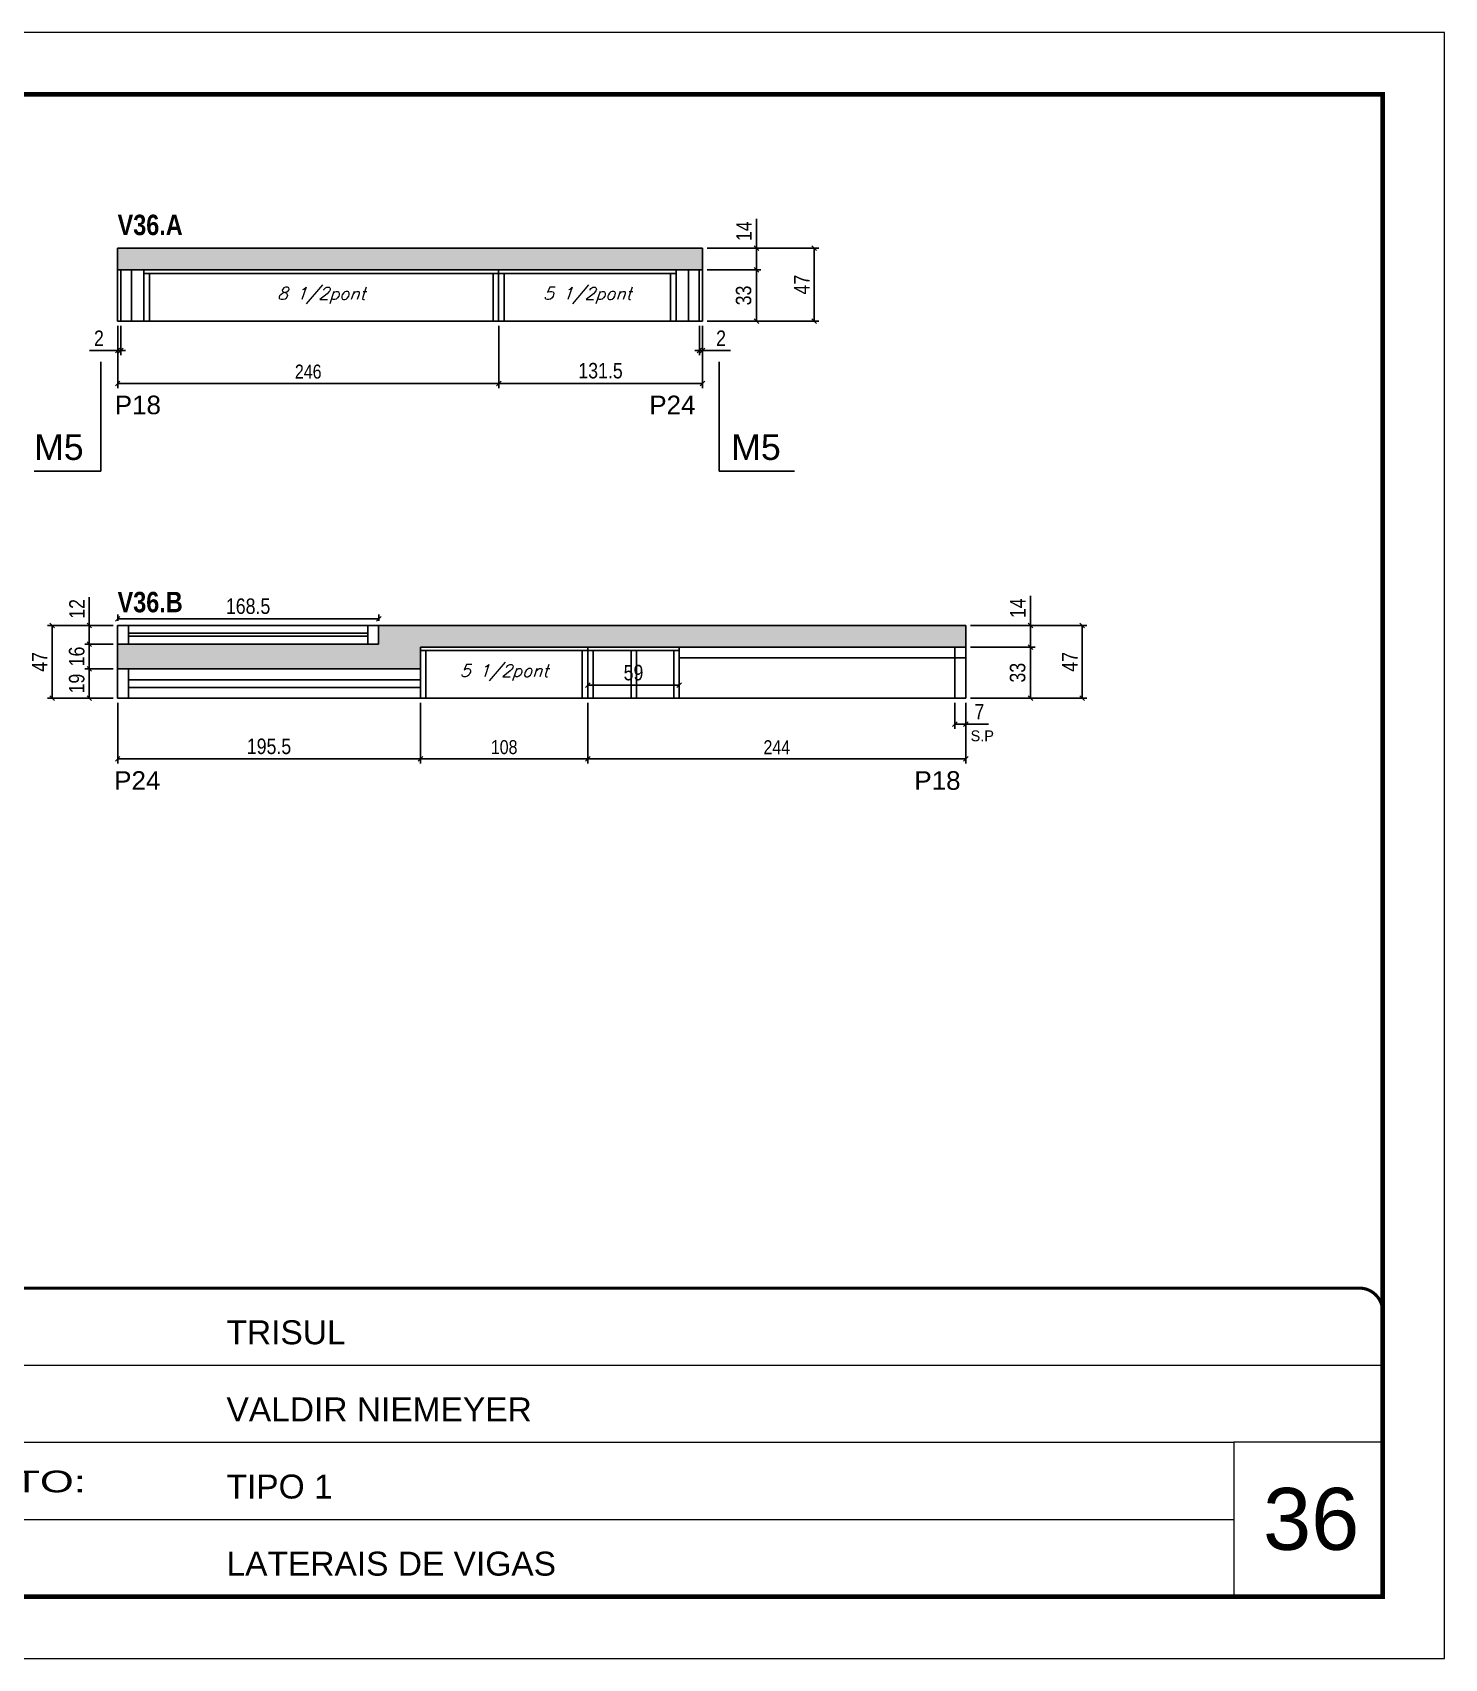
# Model space of a CAD drawing. Extents: x 3330 to 22105, y 1197 to 30204.
# Drawn here: x 8658 to 9570, y 19575 to 20625 of the extents above; entities that cross this region are included whole.
import ezdxf

# ---------------------------------------------------------------- set-up
doc = ezdxf.new("R2010")
doc.units = 0
for name, pattern in [('CONTINUO', [0]), ('DASHED', [0.75, 0.5, -0.25]), ('HIDDEN', [0.375, 0.25, -0.125])]:
    doc.linetypes.add(name, pattern=pattern)
for name, color, linetype in [('5', 5, 'Continuous'), ('COTA', 241, 'Continuous'), ('NOMENCLATURA', 7, 'Continuous'), ('Painéis', 200, 'Continuous'), ('SARR_2.2x7', 40, 'Continuous'), ('SARR_3.5x7', 81, 'Continuous'), ('SARR_EDITAR', 141, 'Continuous'), ('texto', 7, 'Continuous')]:
    doc.layers.add(name, color=color, linetype=linetype)
for name, color, linetype, lineweight in [('CARIMBO', 255, 'Continuous', 9), ('Folhas', 255, 'Continuous', 9), ('SARRAFO DE PRESSAO', 251, 'DASHED', 9)]:
    doc.layers.add(name, color=color, linetype=linetype, lineweight=lineweight)
doc.styles.add('ARIAL', font='arial.ttf')
doc.styles.add('COTA TECNICA', font='techl___.ttf', dxfattribs={"height": 10})
doc.styles.add('COTA TECNICA-50', font='techl___.ttf', dxfattribs={"height": 9})
doc.styles.add('Romans', font='romans.shx')
doc.styles.add('ROMAS860', font='ROMAS860.SHX')
doc.styles.get("Standard").update_dxf_attribs({"font": 'arial.ttf'})
doc.styles.add('TECNICA', font='techb___.ttf', dxfattribs={"height": 10})
doc.styles.add('Tecnologia', font='')
doc.styles.get('Tecnologia').set_extended_font_data('Forgotten Futurist')
doc.dimstyles.new('COTA PAINEL-50', dxfattribs={"dimtxt": 9, "dimasz": 3, "dimexe": 3, "dimexo": 3, "dimgap": 3, "dimtad": 1, "dimdec": 1, "dimzin": 12, "dimdsep": 46, "dimtxsty": 'COTA TECNICA-50', "dimblk1": 'OBLIQUE', "dimblk2": 'OBLIQUE', "dimsah": 1, "dimcen": 0.9, "dimclrd": 4, "dimclre": 4, "dimclrt": 240, "dimadec": 1, "dimazin": 3, "dimtfac": 1, "dimtdec": 1, "dimtmove": 0, "dimatfit": 3, "dimfxl": 1, "dimtolj": 1, "dimtzin": 12, "dimarcsym": 0})
doc.dimstyles.new('PAINEL', dxfattribs={"dimtxt": 10, "dimasz": 3, "dimexe": 3, "dimexo": 3, "dimgap": 3, "dimtad": 1, "dimdec": 1, "dimzin": 12, "dimdsep": 46, "dimtxsty": 'COTA TECNICA', "dimblk1": 'OBLIQUE', "dimblk2": 'OBLIQUE', "dimsah": 1, "dimcen": 0.9, "dimclrd": 4, "dimclre": 4, "dimclrt": 240, "dimadec": 1, "dimazin": 3, "dimtfac": 1, "dimtdec": 1, "dimtmove": 0, "dimatfit": 3, "dimfxl": 1, "dimtolj": 1, "dimtzin": 12, "dimarcsym": 0})

# ---------------------------------------------------------------- blocks, each defined once
blk = doc.blocks.new('9999999999')
at = {"color": 30, "linetype": 'CONTINUO'}
for p, q in [((98564.6, 34379.6), (99584, 34379.6)), ((98564.6, 34329.8), (99488, 34329.8)), ((99584, 34329.8), (99488, 34329.8)), ((99488, 34329.8), (99488, 34230.2)), ((98564.6, 34280), (99488, 34280))]:
    blk.add_line(p, q, dxfattribs=at)
at = {"color": 30, "linetype": 'CONTINUO', "const_width": 2}
blk.add_lwpolyline([(99584, 34230.2), (99584, 34414.4, 0.414214), (99569, 34429.4), (98229, 34429.4, 0.414214), (98214, 34414.4), (98214, 34245.2, 0.414214), (98229, 34230.2), (99584, 34230.2)], format="xyb", dxfattribs=at)
at = {"layer": 'Folhas'}
blk.add_lwpolyline([(98139, 34190.2), (99624, 34190.2), (99624, 35240.2), (98139, 35240.2)], close=True, dxfattribs=at)
at = {"layer": 'Folhas', "color": 30, "const_width": 3}
blk.add_lwpolyline([(98214, 34230.2), (99584, 34230.2), (99584, 35200.2), (98214, 35200.2)], close=True, dxfattribs=at)
at = {"color": 7, "linetype": 'Continuous', "ltscale": 5, "style": 'ARIAL'}
for s, height, p in [('TRISUL', 15.48, (98837.7, 34393.1)), ('VALDIR NIEMEYER', 15.483, (98837.7, 34343.3)), ('TIPO 1', 15.48, (98837.7, 34293.5)), ('LATERAIS DE VIGAS', 15.483, (98837.7, 34243.7))]:
    blk.add_text(s, height=height, dxfattribs=at).set_placement(p)
at = {"layer": 'Folhas', "color": 7, "style": 'Tecnologia', "width": 1.5}
blk.add_text('PAVIMENTO:', height=14, dxfattribs=at).set_placement((98573.7, 34297.5))
blk = doc.blocks.new('_Oblique')
at = {"color": 0, "linetype": 'ByBlock', "lineweight": -2}
blk.add_line((-0.5, -0.5), (0.5, 0.5), dxfattribs=at)
blk = doc.blocks.new('*D2842')
at = {"layer": 'COTA', "color": 4, "linetype": 'ByBlock', "lineweight": -2, "transparency": 16777216}
for p, q in [((8713.2, 20435.2), (8713.2, 20394.9)), ((8959.2, 20435.2), (8959.2, 20394.9)), ((8959.2, 20397.9), (8713.2, 20397.9))]:
    blk.add_line(p, q, dxfattribs=at)
at = {"layer": 'Defpoints', "color": 0, "linetype": 'ByBlock', "transparency": 16777216}
for p in [(8713.2, 20438.2), (8959.2, 20438.2), (8713.2, 20397.9)]:
    blk.add_point(p, dxfattribs=at)
at = {"layer": 'COTA', "color": 4, "linetype": 'ByBlock', "lineweight": -2, "transparency": 16777216, "xscale": 3, "yscale": 3, "zscale": 3, "rotation": 180}
blk.add_blockref('_Oblique', (8713.2, 20397.9), dxfattribs=at)
at = {"layer": 'COTA', "color": 4, "linetype": 'ByBlock', "lineweight": -2, "transparency": 16777216, "xscale": 3, "yscale": 3, "zscale": 3}
blk.add_blockref('_Oblique', (8959.2, 20397.9), dxfattribs=at)
at = {"layer": 'COTA', "color": 240, "linetype": 'ByBlock', "transparency": 16777216, "insert": (8836.2, 20405.5), "char_height": 9, "attachment_point": 5, "style": 'COTA TECNICA-50'}
blk.add_mtext('\\A1;246', dxfattribs=at)
blk = doc.blocks.new('*D2843')
at = {"layer": 'COTA', "color": 4, "linetype": 'ByBlock', "lineweight": -2, "transparency": 16777216}
for p, q in [((8959.2, 20435.2), (8959.2, 20394.9)), ((9090.7, 20435.2), (9090.7, 20394.9)), ((8959.2, 20397.9), (9090.7, 20397.9))]:
    blk.add_line(p, q, dxfattribs=at)
at = {"layer": 'Defpoints', "color": 0, "linetype": 'ByBlock', "transparency": 16777216}
for p in [(8959.2, 20438.2), (9090.7, 20438.2), (9090.7, 20397.9)]:
    blk.add_point(p, dxfattribs=at)
at = {"layer": 'COTA', "color": 4, "linetype": 'ByBlock', "lineweight": -2, "transparency": 16777216, "xscale": 3, "yscale": 3, "zscale": 3, "rotation": 180}
blk.add_blockref('_Oblique', (8959.2, 20397.9), dxfattribs=at)
at = {"layer": 'COTA', "color": 4, "linetype": 'ByBlock', "lineweight": -2, "transparency": 16777216, "xscale": 3, "yscale": 3, "zscale": 3}
blk.add_blockref('_Oblique', (9090.7, 20397.9), dxfattribs=at)
at = {"layer": 'COTA', "color": 240, "linetype": 'ByBlock', "transparency": 16777216, "insert": (9024.9, 20406.1), "char_height": 10, "attachment_point": 5, "style": 'COTA TECNICA'}
blk.add_mtext('\\A1;131.5', dxfattribs=at)
blk = doc.blocks.new('*D2844')
at = {"layer": 'COTA', "color": 4, "linetype": 'ByBlock', "lineweight": -2, "transparency": 16777216}
for p, q in [((8713.2, 20435.2), (8713.2, 20416.1)), ((8715.2, 20435.2), (8715.2, 20416.1)), ((8713.2, 20419.1), (8695, 20419.1)), ((8715.2, 20419.1), (8713.2, 20419.1)), ((8715.2, 20419.1), (8718.2, 20419.1))]:
    blk.add_line(p, q, dxfattribs=at)
at = {"layer": 'Defpoints', "color": 0, "linetype": 'ByBlock', "transparency": 16777216}
for p in [(8713.2, 20438.2), (8715.2, 20438.2), (8713.2, 20419.1)]:
    blk.add_point(p, dxfattribs=at)
at = {"layer": 'COTA', "color": 4, "linetype": 'ByBlock', "lineweight": -2, "transparency": 16777216, "xscale": 3, "yscale": 3, "zscale": 3}
blk.add_blockref('_Oblique', (8713.2, 20419.1), dxfattribs=at)
at = {"layer": 'COTA', "color": 4, "linetype": 'ByBlock', "lineweight": -2, "transparency": 16777216, "xscale": 3, "yscale": 3, "zscale": 3, "rotation": 180}
blk.add_blockref('_Oblique', (8715.2, 20419.1), dxfattribs=at)
at = {"layer": 'COTA', "color": 240, "linetype": 'ByBlock', "transparency": 16777216, "insert": (8701.1, 20427.1), "char_height": 10, "attachment_point": 5, "style": 'COTA TECNICA'}
blk.add_mtext('\\A1;2', dxfattribs=at)
blk = doc.blocks.new('*D2845')
at = {"layer": 'COTA', "color": 4, "linetype": 'ByBlock', "lineweight": -2, "transparency": 16777216}
for p, q in [((9093.7, 20471.2), (9128.5, 20471.2)), ((9125.5, 20471.2), (9125.5, 20438.2)), ((9093.7, 20438.2), (9128.5, 20438.2))]:
    blk.add_line(p, q, dxfattribs=at)
at = {"layer": 'Defpoints', "color": 0, "linetype": 'ByBlock', "transparency": 16777216}
for p in [(9090.7, 20471.2), (9090.7, 20438.2), (9125.5, 20438.2)]:
    blk.add_point(p, dxfattribs=at)
at = {"layer": 'COTA', "color": 4, "linetype": 'ByBlock', "lineweight": -2, "transparency": 16777216, "xscale": 3, "yscale": 3, "zscale": 3}
for p, rotation in [((9125.5, 20471.2), 90), ((9125.5, 20438.2), 270)]:
    blk.add_blockref('_Oblique', p, dxfattribs=dict(at, rotation=rotation))
at = {"layer": 'COTA', "color": 240, "linetype": 'ByBlock', "transparency": 16777216, "insert": (9117.3, 20454.7), "char_height": 10, "attachment_point": 5, "rotation": 90, "style": 'COTA TECNICA'}
blk.add_mtext('\\A1;33', dxfattribs=at)
blk = doc.blocks.new('*D2846')
at = {"layer": 'COTA', "color": 4, "linetype": 'ByBlock', "lineweight": -2, "transparency": 16777216}
for p, q in [((9125.5, 20485.2), (9125.5, 20504.3)), ((9093.7, 20485.2), (9128.5, 20485.2)), ((9125.5, 20471.2), (9125.5, 20485.2)), ((9093.7, 20471.2), (9128.5, 20471.2))]:
    blk.add_line(p, q, dxfattribs=at)
at = {"layer": 'Defpoints', "color": 0, "linetype": 'ByBlock', "transparency": 16777216}
for p in [(9090.7, 20485.2), (9125.5, 20485.2), (9090.7, 20471.2)]:
    blk.add_point(p, dxfattribs=at)
at = {"layer": 'COTA', "color": 4, "linetype": 'ByBlock', "lineweight": -2, "transparency": 16777216, "xscale": 3, "yscale": 3, "zscale": 3}
for p, rotation in [((9125.5, 20485.2), 90), ((9125.5, 20471.2), 270)]:
    blk.add_blockref('_Oblique', p, dxfattribs=dict(at, rotation=rotation))
at = {"layer": 'COTA', "color": 240, "linetype": 'ByBlock', "transparency": 16777216, "insert": (9117.5, 20496.2), "char_height": 10, "attachment_point": 5, "rotation": 90, "style": 'COTA TECNICA'}
blk.add_mtext('\\A1;14', dxfattribs=at)
blk = doc.blocks.new('*D2847')
at = {"layer": 'COTA', "color": 4, "linetype": 'ByBlock', "lineweight": -2, "transparency": 16777216}
for p, q in [((9093.7, 20485.2), (9165.9, 20485.2)), ((9162.9, 20438.2), (9162.9, 20485.2)), ((9093.7, 20438.2), (9165.9, 20438.2))]:
    blk.add_line(p, q, dxfattribs=at)
at = {"layer": 'Defpoints', "color": 0, "linetype": 'ByBlock', "transparency": 16777216}
for p in [(9090.7, 20485.2), (9162.9, 20485.2), (9090.7, 20438.2)]:
    blk.add_point(p, dxfattribs=at)
at = {"layer": 'COTA', "color": 4, "linetype": 'ByBlock', "lineweight": -2, "transparency": 16777216, "xscale": 3, "yscale": 3, "zscale": 3}
for p, rotation in [((9162.9, 20485.2), 90), ((9162.9, 20438.2), 270)]:
    blk.add_blockref('_Oblique', p, dxfattribs=dict(at, rotation=rotation))
at = {"layer": 'COTA', "color": 240, "linetype": 'ByBlock', "transparency": 16777216, "insert": (9154.9, 20461.7), "char_height": 10, "attachment_point": 5, "rotation": 90, "style": 'COTA TECNICA'}
blk.add_mtext('\\A1;47', dxfattribs=at)
blk = doc.blocks.new('*D2848')
at = {"layer": 'COTA', "color": 4, "linetype": 'ByBlock', "lineweight": -2, "transparency": 16777216}
for p, q in [((9088.7, 20435.2), (9088.7, 20416.1)), ((9090.7, 20435.2), (9090.7, 20416.1)), ((9088.7, 20419.1), (9085.7, 20419.1)), ((9088.7, 20419.1), (9090.7, 20419.1)), ((9090.7, 20419.1), (9108.8, 20419.1))]:
    blk.add_line(p, q, dxfattribs=at)
at = {"layer": 'Defpoints', "color": 0, "linetype": 'ByBlock', "transparency": 16777216}
for p in [(9088.7, 20438.2), (9090.7, 20438.2), (9090.7, 20419.1)]:
    blk.add_point(p, dxfattribs=at)
at = {"layer": 'COTA', "color": 4, "linetype": 'ByBlock', "lineweight": -2, "transparency": 16777216, "xscale": 3, "yscale": 3, "zscale": 3}
blk.add_blockref('_Oblique', (9088.7, 20419.1), dxfattribs=at)
at = {"layer": 'COTA', "color": 4, "linetype": 'ByBlock', "lineweight": -2, "transparency": 16777216, "xscale": 3, "yscale": 3, "zscale": 3, "rotation": 180}
blk.add_blockref('_Oblique', (9090.7, 20419.1), dxfattribs=at)
at = {"layer": 'COTA', "color": 240, "linetype": 'ByBlock', "transparency": 16777216, "insert": (9102.7, 20427.1), "char_height": 10, "attachment_point": 5, "style": 'COTA TECNICA'}
blk.add_mtext('\\A1;2', dxfattribs=at)
blk = doc.blocks.new('*D2849')
at = {"layer": 'COTA', "color": 4, "linetype": 'ByBlock', "lineweight": -2, "transparency": 16777216}
for p, q in [((8713.2, 20191.6), (8713.2, 20152.4)), ((8908.7, 20191.6), (8908.7, 20152.4)), ((8908.7, 20155.4), (8713.2, 20155.4))]:
    blk.add_line(p, q, dxfattribs=at)
at = {"layer": 'Defpoints', "color": 0, "linetype": 'ByBlock', "transparency": 16777216}
for p in [(8713.2, 20194.6), (8908.7, 20194.6), (8713.2, 20155.4)]:
    blk.add_point(p, dxfattribs=at)
at = {"layer": 'COTA', "color": 4, "linetype": 'ByBlock', "lineweight": -2, "transparency": 16777216, "xscale": 3, "yscale": 3, "zscale": 3, "rotation": 180}
blk.add_blockref('_Oblique', (8713.2, 20155.4), dxfattribs=at)
at = {"layer": 'COTA', "color": 4, "linetype": 'ByBlock', "lineweight": -2, "transparency": 16777216, "xscale": 3, "yscale": 3, "zscale": 3}
blk.add_blockref('_Oblique', (8908.7, 20155.4), dxfattribs=at)
at = {"layer": 'COTA', "color": 240, "linetype": 'ByBlock', "transparency": 16777216, "insert": (8810.9, 20163.5), "char_height": 10, "attachment_point": 5, "style": 'COTA TECNICA'}
blk.add_mtext('\\A1;195.5', dxfattribs=at)
blk = doc.blocks.new('*D2850')
at = {"layer": 'COTA', "color": 4, "linetype": 'ByBlock', "lineweight": -2, "transparency": 16777216}
for p, q in [((9016.7, 20191.6), (9016.7, 20152.4)), ((9260.7, 20191.6), (9260.7, 20152.4)), ((9260.7, 20155.4), (9016.7, 20155.4))]:
    blk.add_line(p, q, dxfattribs=at)
at = {"layer": 'Defpoints', "color": 0, "linetype": 'ByBlock', "transparency": 16777216}
for p in [(9016.7, 20194.6), (9260.7, 20194.6), (9016.7, 20155.4)]:
    blk.add_point(p, dxfattribs=at)
at = {"layer": 'COTA', "color": 4, "linetype": 'ByBlock', "lineweight": -2, "transparency": 16777216, "xscale": 3, "yscale": 3, "zscale": 3, "rotation": 180}
blk.add_blockref('_Oblique', (9016.7, 20155.4), dxfattribs=at)
at = {"layer": 'COTA', "color": 4, "linetype": 'ByBlock', "lineweight": -2, "transparency": 16777216, "xscale": 3, "yscale": 3, "zscale": 3}
blk.add_blockref('_Oblique', (9260.7, 20155.4), dxfattribs=at)
at = {"layer": 'COTA', "color": 240, "linetype": 'ByBlock', "transparency": 16777216, "insert": (9138.7, 20163), "char_height": 9, "attachment_point": 5, "style": 'COTA TECNICA-50'}
blk.add_mtext('\\A1;244', dxfattribs=at)
blk = doc.blocks.new('*D2851')
at = {"layer": 'COTA', "color": 4, "linetype": 'ByBlock', "lineweight": -2, "transparency": 16777216}
for p, q in [((8908.7, 20191.6), (8908.7, 20152.4)), ((9016.7, 20191.6), (9016.7, 20152.4)), ((9016.7, 20155.4), (8908.7, 20155.4))]:
    blk.add_line(p, q, dxfattribs=at)
at = {"layer": 'Defpoints', "color": 0, "linetype": 'ByBlock', "transparency": 16777216}
for p in [(8908.7, 20194.6), (9016.7, 20194.6), (8908.7, 20155.4)]:
    blk.add_point(p, dxfattribs=at)
at = {"layer": 'COTA', "color": 4, "linetype": 'ByBlock', "lineweight": -2, "transparency": 16777216, "xscale": 3, "yscale": 3, "zscale": 3, "rotation": 180}
blk.add_blockref('_Oblique', (8908.7, 20155.4), dxfattribs=at)
at = {"layer": 'COTA', "color": 4, "linetype": 'ByBlock', "lineweight": -2, "transparency": 16777216, "xscale": 3, "yscale": 3, "zscale": 3}
blk.add_blockref('_Oblique', (9016.7, 20155.4), dxfattribs=at)
at = {"layer": 'COTA', "color": 240, "linetype": 'ByBlock', "transparency": 16777216, "insert": (8962.7, 20163), "char_height": 9, "attachment_point": 5, "style": 'COTA TECNICA-50'}
blk.add_mtext('\\A1;108', dxfattribs=at)
blk = doc.blocks.new('*D2852')
at = {"layer": 'COTA', "color": 4, "linetype": 'ByBlock', "lineweight": -2, "transparency": 16777216}
for p, q in [((9253.7, 20191.6), (9253.7, 20174.8)), ((9260.7, 20191.6), (9260.7, 20174.8)), ((9253.7, 20177.8), (9260.7, 20177.8)), ((9260.7, 20177.8), (9275.4, 20177.8))]:
    blk.add_line(p, q, dxfattribs=at)
at = {"layer": 'Defpoints', "color": 0, "linetype": 'ByBlock', "transparency": 16777216}
for p in [(9253.7, 20194.6), (9260.7, 20194.6), (9260.7, 20177.8)]:
    blk.add_point(p, dxfattribs=at)
at = {"layer": 'COTA', "color": 4, "linetype": 'ByBlock', "lineweight": -2, "transparency": 16777216, "xscale": 3, "yscale": 3, "zscale": 3, "rotation": 180}
blk.add_blockref('_Oblique', (9253.7, 20177.8), dxfattribs=at)
at = {"layer": 'COTA', "color": 4, "linetype": 'ByBlock', "lineweight": -2, "transparency": 16777216, "xscale": 3, "yscale": 3, "zscale": 3}
blk.add_blockref('_Oblique', (9260.7, 20177.8), dxfattribs=at)
at = {"layer": 'COTA', "color": 240, "linetype": 'ByBlock', "transparency": 16777216, "insert": (9269.5, 20185.9), "char_height": 10, "attachment_point": 5, "style": 'COTA TECNICA'}
blk.add_mtext('\\A1;7', dxfattribs=at)
blk = doc.blocks.new('*D2853')
at = {"layer": 'COTA', "color": 4, "linetype": 'ByBlock', "lineweight": -2, "transparency": 16777216}
for p, q in [((9263.7, 20227.6), (9305.4, 20227.6)), ((9302.4, 20227.6), (9302.4, 20194.6)), ((9263.7, 20194.6), (9305.4, 20194.6))]:
    blk.add_line(p, q, dxfattribs=at)
at = {"layer": 'Defpoints', "color": 0, "linetype": 'ByBlock', "transparency": 16777216}
for p in [(9260.7, 20227.6), (9260.7, 20194.6), (9302.4, 20194.6)]:
    blk.add_point(p, dxfattribs=at)
at = {"layer": 'COTA', "color": 4, "linetype": 'ByBlock', "lineweight": -2, "transparency": 16777216, "xscale": 3, "yscale": 3, "zscale": 3}
for p, rotation in [((9302.4, 20227.6), 90), ((9302.4, 20194.6), 270)]:
    blk.add_blockref('_Oblique', p, dxfattribs=dict(at, rotation=rotation))
at = {"layer": 'COTA', "color": 240, "linetype": 'ByBlock', "transparency": 16777216, "insert": (9294.2, 20211.1), "char_height": 10, "attachment_point": 5, "rotation": 90, "style": 'COTA TECNICA'}
blk.add_mtext('\\A1;33', dxfattribs=at)
blk = doc.blocks.new('*D2854')
at = {"layer": 'COTA', "color": 4, "linetype": 'ByBlock', "lineweight": -2, "transparency": 16777216}
for p, q in [((9302.4, 20241.6), (9302.4, 20260.7)), ((9263.7, 20241.6), (9305.4, 20241.6)), ((9302.4, 20227.6), (9302.4, 20241.6)), ((9263.7, 20227.6), (9305.4, 20227.6))]:
    blk.add_line(p, q, dxfattribs=at)
at = {"layer": 'Defpoints', "color": 0, "linetype": 'ByBlock', "transparency": 16777216}
for p in [(9260.7, 20241.6), (9302.4, 20241.6), (9260.7, 20227.6)]:
    blk.add_point(p, dxfattribs=at)
at = {"layer": 'COTA', "color": 4, "linetype": 'ByBlock', "lineweight": -2, "transparency": 16777216, "xscale": 3, "yscale": 3, "zscale": 3}
for p, rotation in [((9302.4, 20241.6), 90), ((9302.4, 20227.6), 270)]:
    blk.add_blockref('_Oblique', p, dxfattribs=dict(at, rotation=rotation))
at = {"layer": 'COTA', "color": 240, "linetype": 'ByBlock', "transparency": 16777216, "insert": (9294.3, 20252.7), "char_height": 10, "attachment_point": 5, "rotation": 90, "style": 'COTA TECNICA'}
blk.add_mtext('\\A1;14', dxfattribs=at)
blk = doc.blocks.new('*D2855')
at = {"layer": 'COTA', "color": 4, "linetype": 'ByBlock', "lineweight": -2, "transparency": 16777216}
for p, q in [((9263.7, 20241.6), (9338.9, 20241.6)), ((9335.9, 20194.6), (9335.9, 20241.6)), ((9263.7, 20194.6), (9338.9, 20194.6))]:
    blk.add_line(p, q, dxfattribs=at)
at = {"layer": 'Defpoints', "color": 0, "linetype": 'ByBlock', "transparency": 16777216}
for p in [(9260.7, 20241.6), (9335.9, 20241.6), (9260.7, 20194.6)]:
    blk.add_point(p, dxfattribs=at)
at = {"layer": 'COTA', "color": 4, "linetype": 'ByBlock', "lineweight": -2, "transparency": 16777216, "xscale": 3, "yscale": 3, "zscale": 3}
for p, rotation in [((9335.9, 20241.6), 90), ((9335.9, 20194.6), 270)]:
    blk.add_blockref('_Oblique', p, dxfattribs=dict(at, rotation=rotation))
at = {"layer": 'COTA', "color": 240, "linetype": 'ByBlock', "transparency": 16777216, "insert": (9327.9, 20218.1), "char_height": 10, "attachment_point": 5, "rotation": 90, "style": 'COTA TECNICA'}
blk.add_mtext('\\A1;47', dxfattribs=at)
blk = doc.blocks.new('*D2856')
at = {"layer": 'COTA', "color": 4, "linetype": 'ByBlock', "lineweight": -2, "transparency": 16777216}
for p, q in [((9016.7, 20208.1), (9016.7, 20200)), ((9016.7, 20203), (9075.7, 20203)), ((9075.7, 20208.1), (9075.7, 20200))]:
    blk.add_line(p, q, dxfattribs=at)
at = {"layer": 'Defpoints', "color": 0, "linetype": 'ByBlock', "transparency": 16777216}
for p in [(9016.7, 20211.1), (9075.7, 20211.1), (9075.7, 20203)]:
    blk.add_point(p, dxfattribs=at)
at = {"layer": 'COTA', "color": 4, "linetype": 'ByBlock', "lineweight": -2, "transparency": 16777216, "xscale": 3, "yscale": 3, "zscale": 3, "rotation": 180}
blk.add_blockref('_Oblique', (9016.7, 20203), dxfattribs=at)
at = {"layer": 'COTA', "color": 4, "linetype": 'ByBlock', "lineweight": -2, "transparency": 16777216, "xscale": 3, "yscale": 3, "zscale": 3}
blk.add_blockref('_Oblique', (9075.7, 20203), dxfattribs=at)
at = {"layer": 'COTA', "color": 240, "linetype": 'ByBlock', "transparency": 16777216, "insert": (9046.2, 20211.1), "char_height": 10, "attachment_point": 5, "style": 'COTA TECNICA'}
blk.add_mtext('\\A1;59', dxfattribs=at)
blk = doc.blocks.new('*D2780')
at = {"layer": 'COTA', "color": 4, "linetype": 'ByBlock', "lineweight": -2, "transparency": 16777216}
for p, q in [((8713.2, 20244.6), (8713.2, 20248.8)), ((8881.7, 20245.8), (8713.2, 20245.8)), ((8881.7, 20244.6), (8881.7, 20248.8))]:
    blk.add_line(p, q, dxfattribs=at)
at = {"layer": 'Defpoints', "color": 0, "linetype": 'ByBlock', "transparency": 16777216}
for p in [(8713.2, 20245.8), (8713.2, 20241.6), (8881.7, 20241.6)]:
    blk.add_point(p, dxfattribs=at)
at = {"layer": 'COTA', "color": 4, "linetype": 'ByBlock', "lineweight": -2, "transparency": 16777216, "xscale": 3, "yscale": 3, "zscale": 3, "rotation": 180}
blk.add_blockref('_Oblique', (8713.2, 20245.8), dxfattribs=at)
at = {"layer": 'COTA', "color": 4, "linetype": 'ByBlock', "lineweight": -2, "transparency": 16777216, "xscale": 3, "yscale": 3, "zscale": 3}
blk.add_blockref('_Oblique', (8881.7, 20245.8), dxfattribs=at)
at = {"layer": 'COTA', "color": 240, "linetype": 'ByBlock', "transparency": 16777216, "insert": (8797.4, 20254), "char_height": 10, "attachment_point": 5, "style": 'COTA TECNICA'}
blk.add_mtext('\\A1;168.5', dxfattribs=at)
blk = doc.blocks.new('*D2781')
at = {"layer": 'COTA', "color": 4, "linetype": 'ByBlock', "lineweight": -2, "transparency": 16777216}
for p, q in [((8710.2, 20213.6), (8691.9, 20213.6)), ((8694.9, 20194.6), (8694.9, 20213.6)), ((8710.2, 20194.6), (8691.9, 20194.6))]:
    blk.add_line(p, q, dxfattribs=at)
at = {"layer": 'Defpoints', "color": 0, "linetype": 'ByBlock', "transparency": 16777216}
for p in [(8694.9, 20213.6), (8713.2, 20213.6), (8713.2, 20194.6)]:
    blk.add_point(p, dxfattribs=at)
at = {"layer": 'COTA', "color": 4, "linetype": 'ByBlock', "lineweight": -2, "transparency": 16777216, "xscale": 3, "yscale": 3, "zscale": 3}
for p, rotation in [((8694.9, 20213.6), 90), ((8694.9, 20194.6), 270)]:
    blk.add_blockref('_Oblique', p, dxfattribs=dict(at, rotation=rotation))
at = {"layer": 'COTA', "color": 240, "linetype": 'ByBlock', "transparency": 16777216, "insert": (8686.8, 20204.1), "char_height": 10, "attachment_point": 5, "rotation": 90, "style": 'COTA TECNICA'}
blk.add_mtext('\\A1;19', dxfattribs=at)
blk = doc.blocks.new('*D2782')
at = {"layer": 'COTA', "color": 4, "linetype": 'ByBlock', "lineweight": -2, "transparency": 16777216}
for p, q in [((8710.2, 20229.6), (8691.9, 20229.6)), ((8694.9, 20213.6), (8694.9, 20229.6)), ((8710.2, 20213.6), (8691.9, 20213.6))]:
    blk.add_line(p, q, dxfattribs=at)
at = {"layer": 'Defpoints', "color": 0, "linetype": 'ByBlock', "transparency": 16777216}
for p in [(8694.9, 20229.6), (8713.2, 20229.6), (8713.2, 20213.6)]:
    blk.add_point(p, dxfattribs=at)
at = {"layer": 'COTA', "color": 4, "linetype": 'ByBlock', "lineweight": -2, "transparency": 16777216, "xscale": 3, "yscale": 3, "zscale": 3}
for p, rotation in [((8694.9, 20229.6), 90), ((8694.9, 20213.6), 270)]:
    blk.add_blockref('_Oblique', p, dxfattribs=dict(at, rotation=rotation))
at = {"layer": 'COTA', "color": 240, "linetype": 'ByBlock', "transparency": 16777216, "insert": (8686.8, 20221.6), "char_height": 10, "attachment_point": 5, "rotation": 90, "style": 'COTA TECNICA'}
blk.add_mtext('\\A1;16', dxfattribs=at)
blk = doc.blocks.new('*D2783')
at = {"layer": 'COTA', "color": 4, "linetype": 'ByBlock', "lineweight": -2, "transparency": 16777216}
for p, q in [((8694.9, 20241.6), (8694.9, 20259.9)), ((8710.2, 20241.6), (8691.9, 20241.6)), ((8694.9, 20229.6), (8694.9, 20241.6)), ((8710.2, 20229.6), (8691.9, 20229.6))]:
    blk.add_line(p, q, dxfattribs=at)
at = {"layer": 'Defpoints', "color": 0, "linetype": 'ByBlock', "transparency": 16777216}
for p in [(8694.9, 20241.6), (8713.2, 20241.6), (8713.2, 20229.6)]:
    blk.add_point(p, dxfattribs=at)
at = {"layer": 'COTA', "color": 4, "linetype": 'ByBlock', "lineweight": -2, "transparency": 16777216, "xscale": 3, "yscale": 3, "zscale": 3}
for p, rotation in [((8694.9, 20241.6), 90), ((8694.9, 20229.6), 270)]:
    blk.add_blockref('_Oblique', p, dxfattribs=dict(at, rotation=rotation))
at = {"layer": 'COTA', "color": 240, "linetype": 'ByBlock', "transparency": 16777216, "insert": (8686.9, 20252.3), "char_height": 10, "attachment_point": 5, "rotation": 90, "style": 'COTA TECNICA'}
blk.add_mtext('\\A1;12', dxfattribs=at)
blk = doc.blocks.new('*D2784')
at = {"layer": 'COTA', "color": 4, "linetype": 'ByBlock', "lineweight": -2, "transparency": 16777216}
for p, q in [((8710.2, 20241.6), (8667.9, 20241.6)), ((8670.9, 20194.6), (8670.9, 20241.6)), ((8710.2, 20194.6), (8667.9, 20194.6))]:
    blk.add_line(p, q, dxfattribs=at)
at = {"layer": 'Defpoints', "color": 0, "linetype": 'ByBlock', "transparency": 16777216}
for p in [(8670.9, 20241.6), (8713.2, 20241.6), (8713.2, 20194.6)]:
    blk.add_point(p, dxfattribs=at)
at = {"layer": 'COTA', "color": 4, "linetype": 'ByBlock', "lineweight": -2, "transparency": 16777216, "xscale": 3, "yscale": 3, "zscale": 3}
for p, rotation in [((8670.9, 20241.6), 90), ((8670.9, 20194.6), 270)]:
    blk.add_blockref('_Oblique', p, dxfattribs=dict(at, rotation=rotation))
at = {"layer": 'COTA', "color": 240, "linetype": 'ByBlock', "transparency": 16777216, "insert": (8662.8, 20218.1), "char_height": 10, "attachment_point": 5, "rotation": 90, "style": 'COTA TECNICA'}
blk.add_mtext('\\A1;47', dxfattribs=at)

msp = doc.modelspace()

# ---------------------------------------------------------------- hatches: boundary and pattern name
at = {"layer": 'COTA', "linetype": 'ByBlock'}
h = msp.add_hatch(dxfattribs=at)
h.set_pattern_fill('AR-CONC', color=256, scale=0.03)
h.set_pattern_definition([(50, (-125555.3865, -8904.862), (5.46554007, -0.47817257), [0.5715, -6.2865]), (355, (-125555.3865, -8904.862), (-1.05730264, 5.73170536), [0.4572, -5.02921753]), (100.4514447, (-125554.931, -8904.9017), (4.40823741, 5.25353256), [0.48570026, -5.34270734]), (46.1842, (-125555.3865, -8903.338), (8.13237123, -1.26126984), [0.85725, -9.42975]), (96.6355576, (-125554.709, -8903.443), (7.122124, 7.42278374), [0.7285507, -8.01406824]), (351.184151, (-125555.3865, -8903.338), (7.122124, 7.42278374), [0.685799, -7.54379196]), (21, (-125554.6245, -8903.719), (4.54843174, -3.06795595), [0.5715, -6.2865]), (326, (-125554.6245, -8903.719), (1.85406085, 5.52563898), [0.4572, -5.0292]), (71.451445, (-125554.2455, -8903.9745), (6.40249258, 2.45768307), [0.48570026, -5.34269813]), (37.5, (-125555.3865, -8904.8619), (0.092658098, 2.536651166), [0, -4.96824, 0, -5.1054, 0, -5.04825]), (7.5, (-125555.3865, -8904.862), (2.004589875, 3.005417245), [0, -2.91084, 0, -4.85394, 0, -1.92405]), (327.5, (-125557.0858, -8904.8619), (4.067717855, -0.17186232), [0, -1.905, 0, -5.9436, 0, -7.8867]), (317.5, (-125557.8478, -8904.862), (4.44387544, 0.76279473), [0, -2.4765, 0, -3.94716, 0, -5.6007])])
h.paths.add_polyline_path([(9090.65, 20485.18), (8713.15, 20485.18), (8713.15, 20471.18), (9090.65, 20471.18)])
h = msp.add_hatch(dxfattribs=at)
h.set_pattern_fill('AR-CONC', color=256, scale=0.03)
h.set_pattern_definition([(50, (-124106.2733, -5448.3597), (5.46554007, -0.47817257), [0.5715, -6.2865]), (355, (-124106.273, -5448.3597), (-1.05730264, 5.73170536), [0.4572, -5.02921753]), (100.4514447, (-124105.818, -5448.3995), (4.40823741, 5.25353256), [0.48570026, -5.34270734]), (46.1842, (-124106.273, -5446.836), (8.13237123, -1.26126984), [0.85725, -9.42975]), (96.6355576, (-124105.5956, -5446.941), (7.122124, 7.42278374), [0.7285507, -8.01406824]), (351.184151, (-124106.273, -5446.836), (7.122124, 7.42278374), [0.685799, -7.54379196]), (21, (-124105.5113, -5447.2167), (4.54843174, -3.06795595), [0.5715, -6.2865]), (326, (-124105.511, -5447.2167), (1.85406085, 5.52563898), [0.4572, -5.0292]), (71.451445, (-124105.132, -5447.4724), (6.40249258, 2.45768307), [0.48570026, -5.34269813]), (37.5, (-124106.2733, -5448.3597), (0.092658098, 2.536651166), [0, -4.96824, 0, -5.1054, 0, -5.04825]), (7.5, (-124106.2733, -5448.3597), (2.004589875, 3.005417245), [0, -2.91084, 0, -4.85394, 0, -1.92405]), (327.5, (-124107.9725, -5448.3597), (4.067717855, -0.17186232), [0, -1.905, 0, -5.9436, 0, -7.8867]), (317.5, (-124108.7345, -5448.3597), (4.44387544, 0.76279473), [0, -2.4765, 0, -3.94716, 0, -5.6007])])
h.paths.add_polyline_path([(8881.65, 20241.61), (8881.65, 20229.61), (8713.15, 20229.61), (8713.15, 20213.61), (8908.65, 20213.61), (8908.65, 20227.61), (9260.65, 20227.61), (9260.65, 20241.61)])

# ---------------------------------------------------------------- linework, layer by layer
for p, q in [((8713.15, 20485.18), (8713.15, 20471.18)), ((8713.15, 20485.18), (9090.65, 20485.18)), ((9090.65, 20485.18), (9090.65, 20471.18)), ((8881.65, 20241.61), (9260.65, 20241.61)), ((9260.65, 20227.61), (9260.65, 20241.61)), ((8713.15, 20213.61), (8713.15, 20229.61))]:
    msp.add_line(p, q, dxfattribs=at)
at = {"layer": 'NOMENCLATURA', "linetype": 'Continuous'}
for p, q in [((8702.34, 20411.86), (8702.34, 20341.31)), ((9101.47, 20411.86), (9101.47, 20341.31)), ((8659.21, 20341.31), (8702.34, 20341.31)), ((9150.18, 20341.31), (9101.47, 20341.31))]:
    msp.add_line(p, q, dxfattribs=at)
at = {"layer": 'Painéis', "linetype": 'Continuous'}
for p, q in [((9090.65, 20471.18), (8713.15, 20471.18)), ((8713.15, 20438.18), (8713.15, 20471.18)), ((8715.15, 20438.18), (8715.15, 20471.18)), ((8959.15, 20438.18), (8959.15, 20471.18)), ((9088.65, 20438.18), (9088.65, 20471.18)), ((9090.65, 20438.18), (9090.65, 20471.18)), ((8713.15, 20438.18), (9090.65, 20438.18)), ((8881.65, 20241.61), (8713.15, 20241.61)), ((8713.15, 20229.61), (8713.15, 20241.61)), ((8881.65, 20229.61), (8881.65, 20241.61)), ((8713.15, 20229.61), (8881.65, 20229.61)), ((9260.65, 20227.61), (8908.65, 20227.61)), ((8908.65, 20227.61), (8908.65, 20194.61)), ((9016.65, 20194.61), (9016.65, 20227.61)), ((9260.65, 20194.61), (9260.65, 20227.61)), ((8908.65, 20213.61), (8713.15, 20213.61)), ((8713.15, 20194.61), (8713.15, 20213.61)), ((8713.15, 20194.61), (8908.65, 20194.61)), ((8908.65, 20194.61), (9260.65, 20194.61))]:
    msp.add_line(p, q, dxfattribs=at)
at = {"layer": 'SARR_2.2x7', "linetype": 'Continuous'}
for p, q in [((8722.15, 20471.18), (8722.15, 20438.18)), ((8959.15, 20468.98), (8730.15, 20468.98)), ((9073.65, 20468.98), (8959.15, 20468.98)), ((9081.65, 20471.18), (9081.65, 20438.18)), ((8720.15, 20241.61), (8720.15, 20229.61)), ((8874.65, 20241.61), (8874.65, 20229.61)), ((9016.65, 20225.41), (8908.65, 20225.41)), ((9075.65, 20225.41), (9016.65, 20225.41)), ((8720.15, 20213.61), (8720.15, 20194.61)), ((9075.65, 20220.61), (9260.65, 20220.61)), ((8908.65, 20206.61), (8720.15, 20206.61)), ((8720.15, 20201.61), (8908.65, 20201.61))]:
    msp.add_line(p, q, dxfattribs=at)
at = {"layer": 'SARR_2.2x7', "linetype": 'HIDDEN'}
msp.add_line((9253.65, 20227.61), (9253.65, 20194.61), dxfattribs=at)
at = {"layer": 'SARR_3.5x7'}
for p, q in [((8730.15, 20471.18), (8730.15, 20438.18)), ((8733.65, 20468.98), (8733.65, 20438.18)), ((8955.65, 20468.98), (8955.65, 20438.18)), ((8962.65, 20468.98), (8962.65, 20438.18)), ((9070.15, 20468.98), (9070.15, 20438.18)), ((9073.65, 20471.18), (9073.65, 20438.18)), ((8912.15, 20225.41), (8912.15, 20194.61)), ((9013.15, 20225.41), (9013.15, 20194.61)), ((9020.15, 20225.41), (9020.15, 20194.61)), ((9044.72, 20225.41), (9044.72, 20194.61)), ((9048.22, 20194.61), (9048.22, 20225.41)), ((9072.15, 20225.41), (9072.15, 20194.61)), ((9075.65, 20194.61), (9075.65, 20227.61))]:
    msp.add_line(p, q, dxfattribs=at)
at = {"layer": 'SARR_EDITAR', "linetype": 'Continuous'}
for p, q in [((8874.65, 20236.61), (8720.15, 20236.61)), ((8720.15, 20234.61), (8874.65, 20234.61))]:
    msp.add_line(p, q, dxfattribs=at)

# ---------------------------------------------------------------- block references
at = {"layer": 'SARRAFO DE PRESSAO', "color": 6, "linetype": 'ByBlock'}
msp.add_blockref('9999999999', (-90054.25, -14615.68), dxfattribs=at)

# ---------------------------------------------------------------- texts
at = {"layer": '5', "linetype": 'Continuous'}
for s, rotation, p in [('P18', 359.99996, (8711.31, 20378.03)), ('P24', 359.99996, (9056.39, 20378.03)), ('P24', 0.00004, (8710.95, 20135.5)), ('P18', 0.00004, (9227.51, 20135.5))]:
    msp.add_text(s, height=12, rotation=rotation, dxfattribs=at).set_placement(p)
at = {"layer": 'CARIMBO', "style": 'ARIAL'}
msp.add_text('36', height=40, dxfattribs=at).set_placement((9452.59, 19644.67))
at = {"layer": 'NOMENCLATURA', "style": 'TECNICA'}
for s, p in [('V36.A', (8713.15, 20493.7)), ('V36.B', (8713.15, 20250.13))]:
    msp.add_text(s, height=13.2, dxfattribs=at).set_placement(p)
at = {"layer": 'NOMENCLATURA', "linetype": 'Continuous'}
for p in [(8659.21, 20348.51), (9109.25, 20348.51)]:
    msp.add_text('M5', height=16.5, dxfattribs=at).set_placement(p)
at = {"layer": 'texto', "color": 2, "char_height": 8, "attachment_point": 5, "style": 'Romans'}
for s, insert in [('{\\Q19;\\C256;8 1/2pont}', (8844.65, 20454.68)), ('{\\Q19;\\C256;5 1/2pont}', (9016.4, 20454.68)), ('{\\Q19;\\C256;5 1/2pont}', (8962.65, 20211.11))]:
    msp.add_mtext(s, dxfattribs=dict(at, insert=insert))
at = {"layer": 'texto', "color": 4, "insert": (9271.36, 20170.31), "char_height": 7, "attachment_point": 5, "style": 'ROMAS860'}
msp.add_mtext('S.P', dxfattribs=at)

# ---------------------------------------------------------------- dimensions: what is measured, and where the dimension line sits
at = {"layer": 'COTA', "linetype": 'ByBlock'}
for base, p1, p2, angle, picture, middle in [((9125.53, 20485.18), (9090.65, 20471.18), (9090.65, 20485.18), 90, '*D2846', (9117.45, 20496.24)), ((9162.94, 20485.18), (9090.65, 20438.18), (9090.65, 20485.18), 90, '*D2847', (9154.87, 20461.68)), ((9125.53, 20438.18), (9090.65, 20471.18), (9090.65, 20438.18), 90, '*D2845', (9117.31, 20454.68)), ((8694.92, 20241.61), (8713.15, 20229.61), (8713.15, 20241.61), 90, '*D2783', (8686.86, 20252.27)), ((9302.37, 20241.61), (9260.65, 20227.61), (9260.65, 20241.61), 90, '*D2854', (9294.3, 20252.67)), ((8670.87, 20241.61), (8713.15, 20194.61), (8713.15, 20241.61), 90, '*D2784', (8662.79, 20218.11)), ((9335.95, 20241.61), (9260.65, 20194.61), (9260.65, 20241.61), 90, '*D2855', (9327.87, 20218.11)), ((9302.37, 20194.61), (9260.65, 20227.61), (9260.65, 20194.61), 90, '*D2853', (9294.15, 20211.11)), ((8694.92, 20213.61), (8713.15, 20194.61), (8713.15, 20213.61), 90, '*D2781', (8686.83, 20204.11)), ((9260.65, 20177.8), (9253.65, 20194.61), (9260.65, 20194.61), 180, '*D2852', (9269.52, 20185.88))]:
    dim = msp.add_linear_dim(base=base, p1=p1, p2=p2, angle=angle, dimstyle='PAINEL', dxfattribs=at)
    dim.commit()
    dim.dimension.update_dxf_attribs({"geometry": picture, "text_midpoint": middle})
for base, p1, p2, picture, middle in [((8713.15, 20419.09), (8715.15, 20438.18), (8713.15, 20438.18), '*D2844', (8701.1, 20427.09)), ((9090.65, 20397.93), (8959.15, 20438.18), (9090.65, 20438.18), '*D2843', (9024.9, 20406.15)), ((9090.65, 20419.09), (9088.65, 20438.18), (9090.65, 20438.18), '*D2848', (9102.71, 20427.09)), ((8713.15, 20245.82), (8881.65, 20241.61), (8713.15, 20241.61), '*D2780', (8797.4, 20253.95)), ((9075.65, 20202.99), (9016.65, 20211.11), (9075.65, 20211.11), '*D2856', (9046.15, 20211.13))]:
    dim = msp.add_linear_dim(base=base, p1=p1, p2=p2, dimstyle='PAINEL', dxfattribs=at)
    dim.commit()
    dim.dimension.update_dxf_attribs({"geometry": picture, "text_midpoint": middle})
for base, p1, p2, picture, middle in [((8713.15, 20397.93), (8959.15, 20438.18), (8713.15, 20438.18), '*D2842', (8836.15, 20405.52)), ((9016.65, 20155.4), (9260.65, 20194.61), (9016.65, 20194.61), '*D2850', (9138.65, 20162.97))]:
    dim = msp.add_linear_dim(base=base, p1=p1, p2=p2, dimstyle='COTA PAINEL-50', override={"dimarcsym": 1}, dxfattribs=at)
    dim.commit()
    dim.dimension.update_dxf_attribs({"geometry": picture, "text_midpoint": middle})
dim = msp.add_linear_dim(base=(8694.92, 20229.61), p1=(8713.15, 20213.61), p2=(8713.15, 20229.61), angle=90, dimstyle='PAINEL', dxfattribs=at)
dim.commit()
dim.dimension.update_dxf_attribs({"geometry": '*D2782', "text_midpoint": (8694.92, 20221.61), "dimtype": 160})
for base, p1, p2, dimstyle, override, picture, middle in [((8713.15, 20155.4), (8908.65, 20194.61), (8713.15, 20194.61), 'PAINEL', {"dimtmove": 1}, '*D2849', (8810.9, 20163.54)), ((8908.65, 20155.4), (9016.65, 20194.61), (8908.65, 20194.61), 'COTA PAINEL-50', {"dimarcsym": 1}, '*D2851', (8962.65, 20163.01))]:
    dim = msp.add_linear_dim(base=base, p1=p1, p2=p2, angle=180, dimstyle=dimstyle, override=override, dxfattribs=at)
    dim.commit()
    dim.dimension.update_dxf_attribs({"geometry": picture, "text_midpoint": middle})

doc.saveas('drawing.dxf')
